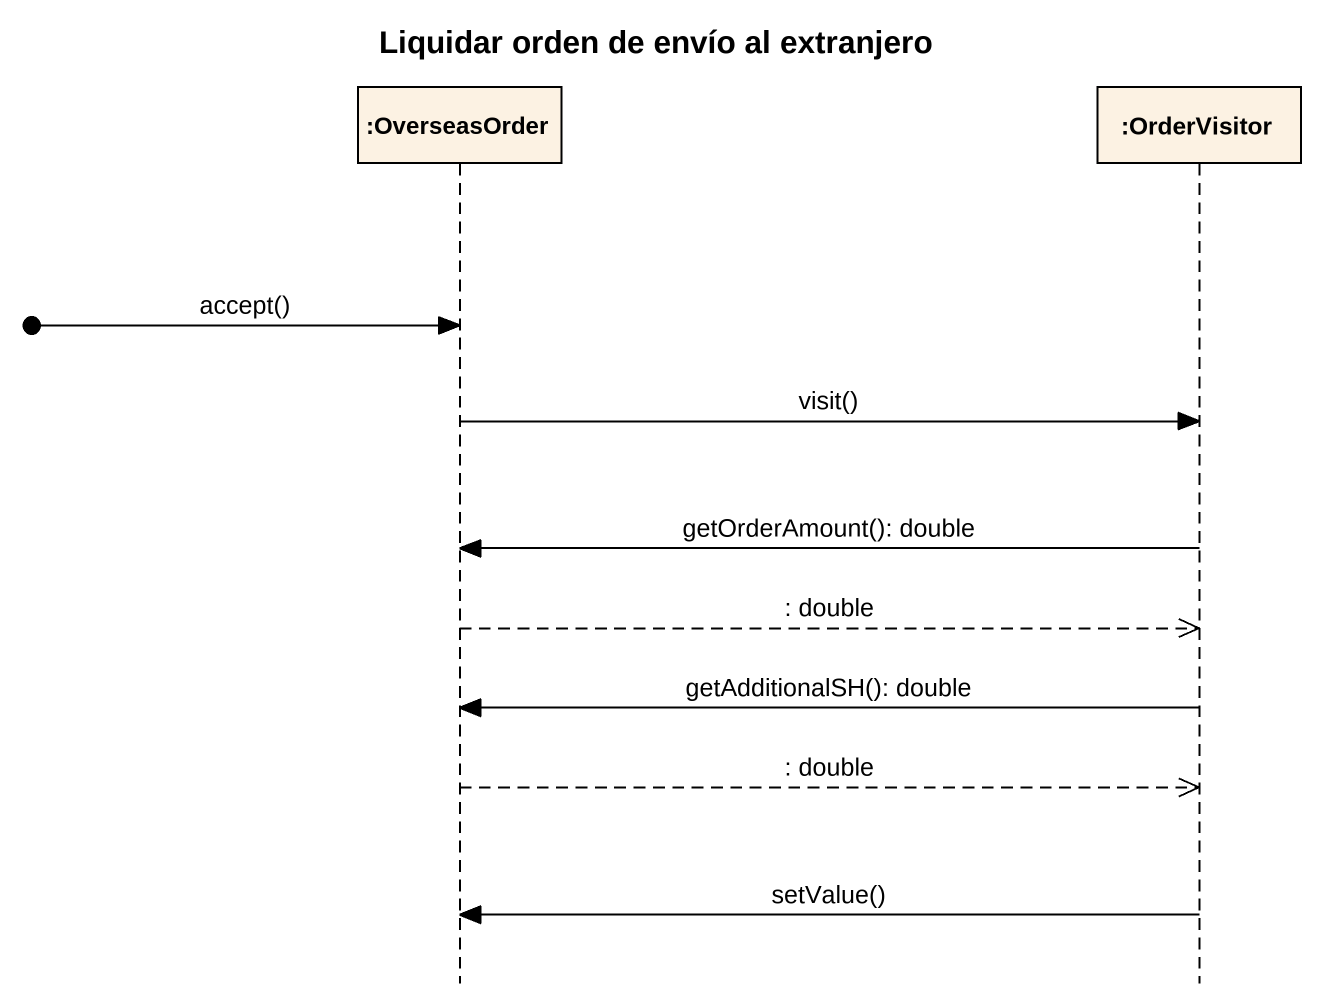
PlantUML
@startuml
title Liquidar orden de envío al extranjero
hide footbox
participant ":OverseasOrder" as OverseasOrder
participant ":OrderVisitor" as OrderVisitor

[o-> OverseasOrder : accept()
OverseasOrder -> OrderVisitor : visit()
OrderVisitor -> OverseasOrder : getOrderAmount(): double
OverseasOrder -->> OrderVisitor : : double
OrderVisitor -> OverseasOrder : getAdditionalSH(): double
OverseasOrder -->> OrderVisitor : : double
OrderVisitor -> OverseasOrder : setValue()
@enduml
